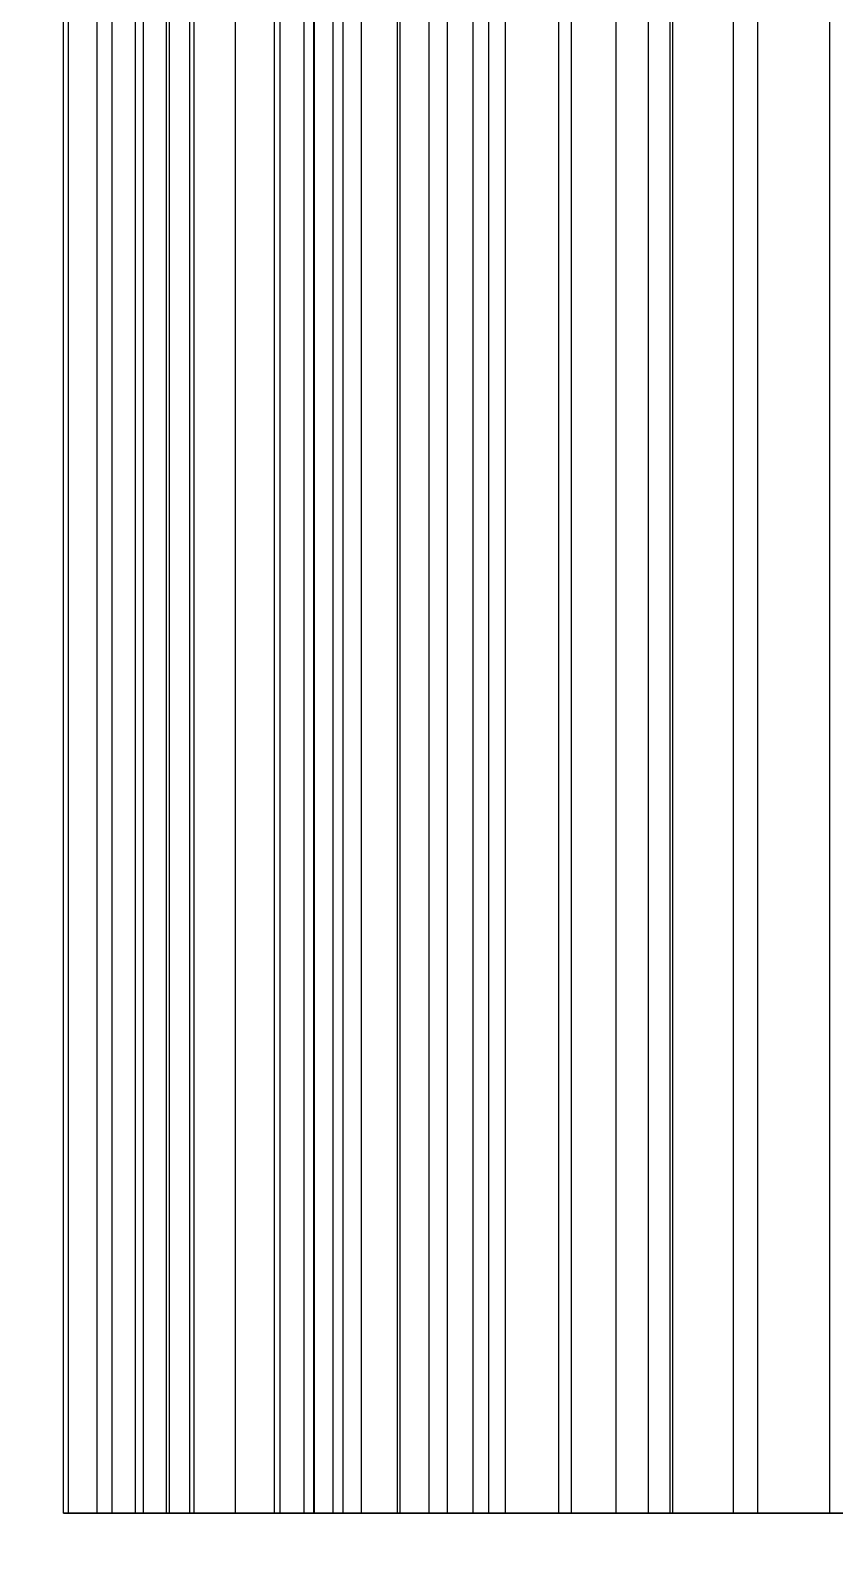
# Model space of a CAD drawing. Extents: x -60 to 60, y 140 to 264.
# Drawn here: x -57.097 to -55.649, y 194.422 to 197.172 of the extents above; entities that cross this region are included whole.
import ezdxf

# ---------------------------------------------------------------- set-up
doc = ezdxf.new("R2010")
doc.units = 0
doc.layers.add('Cut051011', color=7, linetype='CONTINUOUS')

msp = doc.modelspace()

# ---------------------------------------------------------------- linework, layer by layer
at = {"layer": 'Cut051011'}
for p, q in [((-57.037, 194.5, 599.259), (-57.037, 197.5, 599.259)), ((-57.037, 194.5, 599.259), (-57.037, 197.5, 599.259)), ((-57.037, 194.5, 600.741), (-57.037, 197.5, 600.741)), ((-57.037, 194.5, 600.741), (-57.037, 197.5, 600.741)), ((-57.0281, 194.5, 598.75), (-57.0281, 197.5, 598.75)), ((-57.0281, 194.5, 598.75), (-57.0281, 197.5, 598.75)), ((-57.0281, 194.5, 601.25), (-57.0281, 197.5, 601.25)), ((-57.0281, 194.5, 601.25), (-57.0281, 197.5, 601.25)), ((-56.9763, 194.5, 597.268), (-56.9763, 197.5, 597.268)), ((-56.9763, 194.5, 597.268), (-56.9763, 197.5, 597.268)), ((-56.9763, 194.5, 602.732), (-56.9763, 197.5, 602.732)), ((-56.9763, 194.5, 602.732), (-56.9763, 197.5, 602.732)), ((-56.9497, 194.5, 596.761), (-56.9497, 197.5, 596.761)), ((-56.9497, 194.5, 596.761), (-56.9497, 197.5, 596.761)), ((-56.9497, 194.5, 603.239), (-56.9497, 197.5, 603.239)), ((-56.9497, 194.5, 603.239), (-56.9497, 197.5, 603.239)), ((-56.9072, 194.5, 599.409), (-56.9072, 197.5, 599.409)), ((-56.9072, 194.5, 599.409), (-56.9072, 197.5, 599.409)), ((-56.9072, 194.5, 600.591), (-56.9072, 197.5, 600.591)), ((-56.9072, 194.5, 600.591), (-56.9072, 197.5, 600.591)), ((-56.8931, 194.5, 598.605), (-56.8931, 197.5, 598.605)), ((-56.8931, 194.5, 598.605), (-56.8931, 197.5, 598.605)), ((-56.8931, 194.5, 601.395), (-56.8931, 197.5, 601.395)), ((-56.8931, 194.5, 601.395), (-56.8931, 197.5, 601.395)), ((-56.8519, 194.5, 597.423), (-56.8519, 197.5, 597.423)), ((-56.8519, 194.5, 597.423), (-56.8519, 197.5, 597.423)), ((-56.8519, 194.5, 602.577), (-56.8519, 197.5, 602.577)), ((-56.8519, 194.5, 602.577), (-56.8519, 197.5, 602.577)), ((-56.8463, 194.5, 595.282), (-56.8463, 197.5, 595.282)), ((-56.8463, 194.5, 595.282), (-56.8463, 197.5, 595.282)), ((-56.8463, 194.5, 604.718), (-56.8463, 197.5, 604.718)), ((-56.8463, 194.5, 604.718), (-56.8463, 197.5, 604.718)), ((-56.8098, 194.5, 596.62), (-56.8098, 197.5, 596.62)), ((-56.8098, 194.5, 596.62), (-56.8098, 197.5, 596.62)), ((-56.8098, 194.5, 603.38), (-56.8098, 197.5, 603.38)), ((-56.8098, 194.5, 603.38), (-56.8098, 197.5, 603.38)), ((-56.802, 194.5, 594.775), (-56.802, 197.5, 594.775)), ((-56.802, 194.5, 594.775), (-56.802, 197.5, 594.775)), ((-56.802, 194.5, 605.225), (-56.802, 197.5, 605.225)), ((-56.802, 194.5, 605.225), (-56.802, 197.5, 605.225)), ((-56.7273, 194.5, 595.441), (-56.7273, 197.5, 595.441)), ((-56.7273, 194.5, 595.441), (-56.7273, 197.5, 595.441)), ((-56.7273, 194.5, 604.559), (-56.7273, 197.5, 604.559)), ((-56.7273, 194.5, 604.559), (-56.7273, 197.5, 604.559)), ((-56.6572, 194.5, 594.639), (-56.6572, 197.5, 594.639)), ((-56.6572, 194.5, 594.639), (-56.6572, 197.5, 594.639)), ((-56.6572, 194.5, 605.361), (-56.6572, 197.5, 605.361)), ((-56.6572, 194.5, 605.361), (-56.6572, 197.5, 605.361)), ((-56.647, 194.5, 593.301), (-56.647, 197.5, 593.301)), ((-56.647, 194.5, 593.301), (-56.647, 197.5, 593.301)), ((-56.647, 194.5, 606.699), (-56.647, 197.5, 606.699)), ((-56.647, 194.5, 606.699), (-56.647, 197.5, 606.699)), ((-56.6036, 194.5, 599.501), (-56.6036, 197.5, 599.501)), ((-56.6036, 194.5, 599.501), (-56.6036, 197.5, 599.501)), ((-56.6036, 194.5, 600.499), (-56.6036, 197.5, 600.499)), ((-56.6036, 194.5, 600.499), (-56.6036, 197.5, 600.499)), ((-56.5865, 194.5, 598.523), (-56.5865, 197.5, 598.523)), ((-56.5865, 194.5, 598.523), (-56.5865, 197.5, 598.523)), ((-56.5865, 194.5, 601.477), (-56.5865, 197.5, 601.477)), ((-56.5865, 194.5, 601.477), (-56.5865, 197.5, 601.477)), ((-56.5851, 194.5, 592.796), (-56.5851, 197.5, 592.796)), ((-56.5851, 194.5, 592.796), (-56.5851, 197.5, 592.796)), ((-56.5851, 194.5, 607.204), (-56.5851, 197.5, 607.204)), ((-56.5851, 194.5, 607.204), (-56.5851, 197.5, 607.204)), ((-56.5517, 194.5, 597.526), (-56.5517, 197.5, 597.526)), ((-56.5517, 194.5, 597.526), (-56.5517, 197.5, 597.526)), ((-56.5517, 194.5, 602.474), (-56.5517, 197.5, 602.474)), ((-56.5517, 194.5, 602.474), (-56.5517, 197.5, 602.474)), ((-56.5337, 194.5, 593.464), (-56.5337, 197.5, 593.464)), ((-56.5337, 194.5, 593.464), (-56.5337, 197.5, 593.464)), ((-56.5337, 194.5, 606.536), (-56.5337, 197.5, 606.536)), ((-56.5337, 194.5, 606.536), (-56.5337, 197.5, 606.536)), ((-56.5005, 194.5, 596.549), (-56.5005, 197.5, 596.549)), ((-56.5005, 194.5, 596.549), (-56.5005, 197.5, 596.549)), ((-56.5005, 194.5, 603.451), (-56.5005, 197.5, 603.451)), ((-56.5005, 194.5, 603.451), (-56.5005, 197.5, 603.451)), ((-56.4356, 194.5, 592.665), (-56.4356, 197.5, 592.665)), ((-56.4356, 194.5, 592.665), (-56.4356, 197.5, 592.665)), ((-56.4356, 194.5, 607.335), (-56.4356, 197.5, 607.335)), ((-56.4356, 194.5, 607.335), (-56.4356, 197.5, 607.335)), ((-56.4309, 194.5, 595.554), (-56.4309, 197.5, 595.554)), ((-56.4309, 194.5, 595.554), (-56.4309, 197.5, 595.554)), ((-56.4309, 194.5, 604.446), (-56.4309, 197.5, 604.446)), ((-56.4309, 194.5, 604.446), (-56.4309, 197.5, 604.446)), ((-56.3787, 194.5, 591.328), (-56.3787, 197.5, 591.328)), ((-56.3787, 194.5, 591.328), (-56.3787, 197.5, 591.328)), ((-56.3787, 194.5, 608.672), (-56.3787, 197.5, 608.672)), ((-56.3787, 194.5, 608.672), (-56.3787, 197.5, 608.672)), ((-56.3456, 194.5, 594.579), (-56.3456, 197.5, 594.579)), ((-56.3456, 194.5, 594.579), (-56.3456, 197.5, 594.579)), ((-56.3456, 194.5, 605.421), (-56.3456, 197.5, 605.421)), ((-56.3456, 194.5, 605.421), (-56.3456, 197.5, 605.421)), ((-56.2992, 194.5, 590.826), (-56.2992, 197.5, 590.826)), ((-56.2992, 194.5, 590.826), (-56.2992, 197.5, 590.826)), ((-56.2992, 194.5, 609.174), (-56.2992, 197.5, 609.174)), ((-56.2992, 194.5, 609.174), (-56.2992, 197.5, 609.174)), ((-56.2711, 194.5, 591.495), (-56.2711, 197.5, 591.495)), ((-56.2711, 194.5, 591.495), (-56.2711, 197.5, 591.495)), ((-56.2711, 194.5, 608.505), (-56.2711, 197.5, 608.505)), ((-56.2711, 194.5, 608.505), (-56.2711, 197.5, 608.505)), ((-56.2414, 194.5, 593.587), (-56.2414, 197.5, 593.587)), ((-56.2414, 194.5, 593.587), (-56.2414, 197.5, 593.587)), ((-56.2414, 194.5, 606.413), (-56.2414, 197.5, 606.413)), ((-56.2414, 194.5, 606.413), (-56.2414, 197.5, 606.413)), ((-56.1452, 194.5, 590.7), (-56.1452, 197.5, 590.7)), ((-56.1452, 194.5, 590.7), (-56.1452, 197.5, 590.7)), ((-56.1452, 194.5, 609.3), (-56.1452, 197.5, 609.3)), ((-56.1452, 194.5, 609.3), (-56.1452, 197.5, 609.3)), ((-56.1221, 194.5, 592.616), (-56.1221, 197.5, 592.616)), ((-56.1221, 194.5, 592.616), (-56.1221, 197.5, 592.616)), ((-56.1221, 194.5, 607.384), (-56.1221, 197.5, 607.384)), ((-56.1221, 194.5, 607.384), (-56.1221, 197.5, 607.384)), ((-56.0417, 194.5, 589.365), (-56.0417, 197.5, 589.365)), ((-56.0417, 194.5, 589.365), (-56.0417, 197.5, 589.365)), ((-56.0417, 194.5, 610.635), (-56.0417, 197.5, 610.635)), ((-56.0417, 194.5, 610.635), (-56.0417, 197.5, 610.635)), ((-55.9833, 194.5, 591.628), (-55.9833, 197.5, 591.628)), ((-55.9833, 194.5, 591.628), (-55.9833, 197.5, 591.628)), ((-55.9833, 194.5, 608.372), (-55.9833, 197.5, 608.372)), ((-55.9833, 194.5, 608.372), (-55.9833, 197.5, 608.372)), ((-55.9447, 194.5, 588.867), (-55.9447, 197.5, 588.867)), ((-55.9447, 194.5, 588.867), (-55.9447, 197.5, 588.867)), ((-55.9447, 194.5, 611.133), (-55.9447, 197.5, 611.133)), ((-55.9447, 194.5, 611.133), (-55.9447, 197.5, 611.133)), ((-55.94, 194.5, 589.536), (-55.94, 197.5, 589.536)), ((-55.94, 194.5, 589.536), (-55.94, 197.5, 589.536)), ((-55.94, 194.5, 610.464), (-55.94, 197.5, 610.464)), ((-55.94, 194.5, 610.464), (-55.94, 197.5, 610.464)), ((-55.8303, 194.5, 590.662), (-55.8303, 197.5, 590.662)), ((-55.8303, 194.5, 590.662), (-55.8303, 197.5, 590.662)), ((-55.8303, 194.5, 609.338), (-55.8303, 197.5, 609.338)), ((-55.8303, 194.5, 609.338), (-55.8303, 197.5, 609.338)), ((-55.7865, 194.5, 588.746), (-55.7865, 197.5, 588.746)), ((-55.7865, 194.5, 588.746), (-55.7865, 197.5, 588.746)), ((-55.7865, 194.5, 611.254), (-55.7865, 197.5, 611.254)), ((-55.7865, 194.5, 611.254), (-55.7865, 197.5, 611.254)), ((-55.657, 194.5, 589.68), (-55.657, 197.5, 589.68)), ((-55.657, 194.5, 589.68), (-55.657, 197.5, 589.68)), ((-55.657, 194.5, 610.32), (-55.657, 197.5, 610.32)), ((-55.657, 194.5, 610.32), (-55.657, 197.5, 610.32))]:
    msp.add_line(p, q, dxfattribs=at)
for centre in [(0, 203.5), (0, 203.5), (0, 200.5), (0, 200.5)]:
    msp.add_circle(centre, 60, dxfattribs=at)
for points, degree, knots in [([(-57.037, 194.5, 599.259), (-57.0382, 194.5, 599.312), (-57.0006, 194.5, 599.358), (-56.9599, 194.5, 599.402), (-56.9072, 194.5, 599.409)], 2, [0, 0, 0, 0.724386, 0.724386, 1.44877, 1.44877, 1.44877]), ([(-56.9072, 194.5, 600.591), (-56.9599, 194.5, 600.598), (-57.0006, 194.5, 600.642), (-57.0382, 194.5, 600.688), (-57.037, 194.5, 600.741)], 2, [0, 0, 0, 0.724386, 0.724386, 1.44877, 1.44877, 1.44877]), ([(-57.037, 194.5, 599.259), (-57.0382, 194.5, 599.312), (-57.0006, 194.5, 599.358), (-56.9599, 194.5, 599.402), (-56.9072, 194.5, 599.409)], 2, [0, 0, 0, 0.724386, 0.724386, 1.44877, 1.44877, 1.44877]), ([(-56.9072, 194.5, 600.591), (-56.9599, 194.5, 600.598), (-57.0006, 194.5, 600.642), (-57.0382, 194.5, 600.688), (-57.037, 194.5, 600.741)], 2, [0, 0, 0, 0.724386, 0.724386, 1.44877, 1.44877, 1.44877]), ([(-56.8931, 194.5, 598.605), (-56.9461, 194.5, 598.609), (-56.9883, 194.5, 598.652), (-57.0275, 194.5, 598.697), (-57.0281, 194.5, 598.75)], 2, [0, 0, 0, 0.724386, 0.724386, 1.44877, 1.44877, 1.44877]), ([(-57.0281, 194.5, 601.25), (-57.0275, 194.5, 601.303), (-56.9883, 194.5, 601.348), (-56.9461, 194.5, 601.391), (-56.8931, 194.5, 601.395)], 2, [0, 0, 0, 0.724386, 0.724386, 1.44877, 1.44877, 1.44877]), ([(-56.8931, 194.5, 598.605), (-56.9461, 194.5, 598.609), (-56.9883, 194.5, 598.652), (-57.0275, 194.5, 598.697), (-57.0281, 194.5, 598.75)], 2, [0, 0, 0, 0.724386, 0.724386, 1.44877, 1.44877, 1.44877]), ([(-57.0281, 194.5, 601.25), (-57.0275, 194.5, 601.303), (-56.9883, 194.5, 601.348), (-56.9461, 194.5, 601.391), (-56.8931, 194.5, 601.395)], 2, [0, 0, 0, 0.724386, 0.724386, 1.44877, 1.44877, 1.44877]), ([(-56.9763, 194.5, 597.268), (-56.9794, 194.5, 597.321), (-56.9435, 194.5, 597.369), (-56.9044, 194.5, 597.415), (-56.8519, 194.5, 597.423)], 2, [0, 0, 0, 0.724386, 0.724386, 1.44877, 1.44877, 1.44877]), ([(-56.8519, 194.5, 602.577), (-56.9044, 194.5, 602.585), (-56.9435, 194.5, 602.631), (-56.9794, 194.5, 602.679), (-56.9763, 194.5, 602.732)], 2, [0, 0, 0, 0.724386, 0.724386, 1.44877, 1.44877, 1.44877]), ([(-56.9763, 194.5, 597.268), (-56.9794, 194.5, 597.321), (-56.9435, 194.5, 597.369), (-56.9044, 194.5, 597.415), (-56.8519, 194.5, 597.423)], 2, [0, 0, 0, 0.724386, 0.724386, 1.44877, 1.44877, 1.44877]), ([(-56.8519, 194.5, 602.577), (-56.9044, 194.5, 602.585), (-56.9435, 194.5, 602.631), (-56.9794, 194.5, 602.679), (-56.9763, 194.5, 602.732)], 2, [0, 0, 0, 0.724386, 0.724386, 1.44877, 1.44877, 1.44877]), ([(-56.8098, 194.5, 596.62), (-56.8628, 194.5, 596.623), (-56.9065, 194.5, 596.664), (-56.9473, 194.5, 596.708), (-56.9497, 194.5, 596.761)], 2, [0, 0, 0, 0.724386, 0.724386, 1.44877, 1.44877, 1.44877]), ([(-56.9497, 194.5, 603.239), (-56.9473, 194.5, 603.292), (-56.9065, 194.5, 603.336), (-56.8628, 194.5, 603.377), (-56.8098, 194.5, 603.38)], 2, [0, 0, 0, 0.724386, 0.724386, 1.44877, 1.44877, 1.44877]), ([(-56.8098, 194.5, 596.62), (-56.8628, 194.5, 596.623), (-56.9065, 194.5, 596.664), (-56.9473, 194.5, 596.708), (-56.9497, 194.5, 596.761)], 2, [0, 0, 0, 0.724386, 0.724386, 1.44877, 1.44877, 1.44877]), ([(-56.9497, 194.5, 603.239), (-56.9473, 194.5, 603.292), (-56.9065, 194.5, 603.336), (-56.8628, 194.5, 603.377), (-56.8098, 194.5, 603.38)], 2, [0, 0, 0, 0.724386, 0.724386, 1.44877, 1.44877, 1.44877]), ([(-56.8463, 194.5, 595.282), (-56.8513, 194.5, 595.335), (-56.817, 194.5, 595.384), (-56.7795, 194.5, 595.431), (-56.7273, 194.5, 595.441)], 2, [0, 0, 0, 0.724386, 0.724386, 1.44877, 1.44877, 1.44877]), ([(-56.7273, 194.5, 604.559), (-56.7795, 194.5, 604.569), (-56.817, 194.5, 604.616), (-56.8513, 194.5, 604.665), (-56.8463, 194.5, 604.718)], 2, [0, 0, 0, 0.724386, 0.724386, 1.44877, 1.44877, 1.44877]), ([(-56.8463, 194.5, 595.282), (-56.8513, 194.5, 595.335), (-56.817, 194.5, 595.384), (-56.7795, 194.5, 595.431), (-56.7273, 194.5, 595.441)], 2, [0, 0, 0, 0.724386, 0.724386, 1.44877, 1.44877, 1.44877]), ([(-56.7273, 194.5, 604.559), (-56.7795, 194.5, 604.569), (-56.817, 194.5, 604.616), (-56.8513, 194.5, 604.665), (-56.8463, 194.5, 604.718)], 2, [0, 0, 0, 0.724386, 0.724386, 1.44877, 1.44877, 1.44877]), ([(-56.6572, 194.5, 594.639), (-56.7103, 194.5, 594.64), (-56.7554, 194.5, 594.68), (-56.7977, 194.5, 594.722), (-56.802, 194.5, 594.775)], 2, [0, 0, 0, 0.724386, 0.724386, 1.44877, 1.44877, 1.44877]), ([(-56.802, 194.5, 605.225), (-56.7977, 194.5, 605.278), (-56.7554, 194.5, 605.32), (-56.7103, 194.5, 605.36), (-56.6572, 194.5, 605.361)], 2, [0, 0, 0, 0.724386, 0.724386, 1.44877, 1.44877, 1.44877]), ([(-56.6572, 194.5, 594.639), (-56.7103, 194.5, 594.64), (-56.7554, 194.5, 594.68), (-56.7977, 194.5, 594.722), (-56.802, 194.5, 594.775)], 2, [0, 0, 0, 0.724386, 0.724386, 1.44877, 1.44877, 1.44877]), ([(-56.802, 194.5, 605.225), (-56.7977, 194.5, 605.278), (-56.7554, 194.5, 605.32), (-56.7103, 194.5, 605.36), (-56.6572, 194.5, 605.361)], 2, [0, 0, 0, 0.724386, 0.724386, 1.44877, 1.44877, 1.44877]), ([(-56.647, 194.5, 593.301), (-56.6538, 194.5, 593.353), (-56.6213, 194.5, 593.404), (-56.5854, 194.5, 593.452), (-56.5337, 194.5, 593.464)], 2, [0, 0, 0, 0.724386, 0.724386, 1.44877, 1.44877, 1.44877]), ([(-56.5337, 194.5, 606.536), (-56.5854, 194.5, 606.548), (-56.6213, 194.5, 606.596), (-56.6538, 194.5, 606.647), (-56.647, 194.5, 606.699)], 2, [0, 0, 0, 0.724386, 0.724386, 1.44877, 1.44877, 1.44877]), ([(-56.647, 194.5, 593.301), (-56.6538, 194.5, 593.353), (-56.6213, 194.5, 593.404), (-56.5854, 194.5, 593.452), (-56.5337, 194.5, 593.464)], 2, [0, 0, 0, 0.724386, 0.724386, 1.44877, 1.44877, 1.44877]), ([(-56.5337, 194.5, 606.536), (-56.5854, 194.5, 606.548), (-56.6213, 194.5, 606.596), (-56.6538, 194.5, 606.647), (-56.647, 194.5, 606.699)], 2, [0, 0, 0, 0.724386, 0.724386, 1.44877, 1.44877, 1.44877]), ([(-56.6036, 194.5, 599.501), (-56.5291, 194.5, 599.537), (-56.4507, 194.5, 599.597), (-56.3905, 194.5, 599.684), (-56.3301, 194.5, 599.77), (-56.2912, 194.5, 599.884), (-56.2918, 194.5, 600), (-56.2912, 194.5, 600.116), (-56.3301, 194.5, 600.23), (-56.3905, 194.5, 600.316), (-56.4507, 194.5, 600.403), (-56.5291, 194.5, 600.463), (-56.6036, 194.5, 600.499)], 3, [0, 0, 0, 0, 0.558599, 0.558599, 0.558599, 1.1172, 1.1172, 1.1172, 1.6758, 1.6758, 1.6758, 2.2344, 2.2344, 2.2344, 2.2344]), ([(-56.6036, 194.5, 599.501), (-56.5291, 194.5, 599.537), (-56.4507, 194.5, 599.597), (-56.3905, 194.5, 599.684), (-56.3301, 194.5, 599.77), (-56.2912, 194.5, 599.884), (-56.2918, 194.5, 600), (-56.2912, 194.5, 600.116), (-56.3301, 194.5, 600.23), (-56.3905, 194.5, 600.316), (-56.4507, 194.5, 600.403), (-56.5291, 194.5, 600.463), (-56.6036, 194.5, 600.499)], 3, [0, 0, 0, 0, 0.558599, 0.558599, 0.558599, 1.1172, 1.1172, 1.1172, 1.6758, 1.6758, 1.6758, 2.2344, 2.2344, 2.2344, 2.2344]), ([(-56.5517, 194.5, 597.526), (-56.4785, 194.5, 597.565), (-56.4023, 194.5, 597.627), (-56.3452, 194.5, 597.716), (-56.2878, 194.5, 597.804), (-56.2529, 194.5, 597.919), (-56.2575, 194.5, 598.035), (-56.261, 194.5, 598.151), (-56.3038, 194.5, 598.264), (-56.3672, 194.5, 598.348), (-56.4304, 194.5, 598.433), (-56.5108, 194.5, 598.49), (-56.5865, 194.5, 598.523)], 3, [0, 0, 0, 0, 0.558599, 0.558599, 0.558599, 1.1172, 1.1172, 1.1172, 1.6758, 1.6758, 1.6758, 2.2344, 2.2344, 2.2344, 2.2344]), ([(-56.5865, 194.5, 601.477), (-56.5108, 194.5, 601.51), (-56.4304, 194.5, 601.567), (-56.3672, 194.5, 601.652), (-56.3038, 194.5, 601.736), (-56.261, 194.5, 601.849), (-56.2575, 194.5, 601.965), (-56.2529, 194.5, 602.081), (-56.2878, 194.5, 602.196), (-56.3452, 194.5, 602.284), (-56.4023, 194.5, 602.373), (-56.4785, 194.5, 602.435), (-56.5517, 194.5, 602.474)], 3, [0, 0, 0, 0, 0.558599, 0.558599, 0.558599, 1.1172, 1.1172, 1.1172, 1.6758, 1.6758, 1.6758, 2.2344, 2.2344, 2.2344, 2.2344]), ([(-56.5517, 194.5, 597.526), (-56.4785, 194.5, 597.565), (-56.4023, 194.5, 597.627), (-56.3452, 194.5, 597.716), (-56.2878, 194.5, 597.804), (-56.2529, 194.5, 597.919), (-56.2575, 194.5, 598.035), (-56.261, 194.5, 598.151), (-56.3038, 194.5, 598.264), (-56.3672, 194.5, 598.348), (-56.4304, 194.5, 598.433), (-56.5108, 194.5, 598.49), (-56.5865, 194.5, 598.523)], 3, [0, 0, 0, 0, 0.558599, 0.558599, 0.558599, 1.1172, 1.1172, 1.1172, 1.6758, 1.6758, 1.6758, 2.2344, 2.2344, 2.2344, 2.2344]), ([(-56.5865, 194.5, 601.477), (-56.5108, 194.5, 601.51), (-56.4304, 194.5, 601.567), (-56.3672, 194.5, 601.652), (-56.3038, 194.5, 601.736), (-56.261, 194.5, 601.849), (-56.2575, 194.5, 601.965), (-56.2529, 194.5, 602.081), (-56.2878, 194.5, 602.196), (-56.3452, 194.5, 602.284), (-56.4023, 194.5, 602.373), (-56.4785, 194.5, 602.435), (-56.5517, 194.5, 602.474)], 3, [0, 0, 0, 0, 0.558599, 0.558599, 0.558599, 1.1172, 1.1172, 1.1172, 1.6758, 1.6758, 1.6758, 2.2344, 2.2344, 2.2344, 2.2344]), ([(-56.4356, 194.5, 592.665), (-56.4887, 194.5, 592.664), (-56.5352, 194.5, 592.702), (-56.5789, 194.5, 592.743), (-56.5851, 194.5, 592.796)], 2, [0, 0, 0, 0.724386, 0.724386, 1.44877, 1.44877, 1.44877]), ([(-56.5851, 194.5, 607.204), (-56.5789, 194.5, 607.257), (-56.5352, 194.5, 607.298), (-56.4887, 194.5, 607.336), (-56.4356, 194.5, 607.335)], 2, [0, 0, 0, 0.724386, 0.724386, 1.44877, 1.44877, 1.44877]), ([(-56.4356, 194.5, 592.665), (-56.4887, 194.5, 592.664), (-56.5352, 194.5, 592.702), (-56.5789, 194.5, 592.743), (-56.5851, 194.5, 592.796)], 2, [0, 0, 0, 0.724386, 0.724386, 1.44877, 1.44877, 1.44877]), ([(-56.5851, 194.5, 607.204), (-56.5789, 194.5, 607.257), (-56.5352, 194.5, 607.298), (-56.4887, 194.5, 607.336), (-56.4356, 194.5, 607.335)], 2, [0, 0, 0, 0.724386, 0.724386, 1.44877, 1.44877, 1.44877]), ([(-56.4309, 194.5, 595.554), (-56.3591, 194.5, 595.595), (-56.2851, 194.5, 595.66), (-56.2311, 194.5, 595.751), (-56.1769, 194.5, 595.841), (-56.146, 194.5, 595.958), (-56.1547, 194.5, 596.073), (-56.1622, 194.5, 596.189), (-56.2089, 194.5, 596.3), (-56.2752, 194.5, 596.382), (-56.3413, 194.5, 596.464), (-56.4237, 194.5, 596.518), (-56.5005, 194.5, 596.549)], 3, [0, 0, 0, 0, 0.558599, 0.558599, 0.558599, 1.1172, 1.1172, 1.1172, 1.6758, 1.6758, 1.6758, 2.2344, 2.2344, 2.2344, 2.2344]), ([(-56.5005, 194.5, 603.451), (-56.4237, 194.5, 603.482), (-56.3413, 194.5, 603.536), (-56.2752, 194.5, 603.618), (-56.2089, 194.5, 603.7), (-56.1622, 194.5, 603.811), (-56.1547, 194.5, 603.927), (-56.146, 194.5, 604.042), (-56.1769, 194.5, 604.159), (-56.2311, 194.5, 604.249), (-56.2851, 194.5, 604.34), (-56.3591, 194.5, 604.405), (-56.4309, 194.5, 604.446)], 3, [0, 0, 0, 0, 0.558599, 0.558599, 0.558599, 1.1172, 1.1172, 1.1172, 1.6758, 1.6758, 1.6758, 2.2344, 2.2344, 2.2344, 2.2344]), ([(-56.4309, 194.5, 595.554), (-56.3591, 194.5, 595.595), (-56.2851, 194.5, 595.66), (-56.2311, 194.5, 595.751), (-56.1769, 194.5, 595.841), (-56.146, 194.5, 595.958), (-56.1547, 194.5, 596.073), (-56.1622, 194.5, 596.189), (-56.2089, 194.5, 596.3), (-56.2752, 194.5, 596.382), (-56.3413, 194.5, 596.464), (-56.4237, 194.5, 596.518), (-56.5005, 194.5, 596.549)], 3, [0, 0, 0, 0, 0.558599, 0.558599, 0.558599, 1.1172, 1.1172, 1.1172, 1.6758, 1.6758, 1.6758, 2.2344, 2.2344, 2.2344, 2.2344]), ([(-56.5005, 194.5, 603.451), (-56.4237, 194.5, 603.482), (-56.3413, 194.5, 603.536), (-56.2752, 194.5, 603.618), (-56.2089, 194.5, 603.7), (-56.1622, 194.5, 603.811), (-56.1547, 194.5, 603.927), (-56.146, 194.5, 604.042), (-56.1769, 194.5, 604.159), (-56.2311, 194.5, 604.249), (-56.2851, 194.5, 604.34), (-56.3591, 194.5, 604.405), (-56.4309, 194.5, 604.446)], 3, [0, 0, 0, 0, 0.558599, 0.558599, 0.558599, 1.1172, 1.1172, 1.1172, 1.6758, 1.6758, 1.6758, 2.2344, 2.2344, 2.2344, 2.2344]), ([(-56.3787, 194.5, 591.328), (-56.3873, 194.5, 591.38), (-56.3566, 194.5, 591.432), (-56.3224, 194.5, 591.481), (-56.2711, 194.5, 591.495)], 2, [0, 0, 0, 0.724386, 0.724386, 1.44877, 1.44877, 1.44877]), ([(-56.2711, 194.5, 608.505), (-56.3224, 194.5, 608.519), (-56.3566, 194.5, 608.568), (-56.3873, 194.5, 608.62), (-56.3787, 194.5, 608.672)], 2, [0, 0, 0, 0.724386, 0.724386, 1.44877, 1.44877, 1.44877]), ([(-56.3787, 194.5, 591.328), (-56.3873, 194.5, 591.38), (-56.3566, 194.5, 591.432), (-56.3224, 194.5, 591.481), (-56.2711, 194.5, 591.495)], 2, [0, 0, 0, 0.724386, 0.724386, 1.44877, 1.44877, 1.44877]), ([(-56.2711, 194.5, 608.505), (-56.3224, 194.5, 608.519), (-56.3566, 194.5, 608.568), (-56.3873, 194.5, 608.62), (-56.3787, 194.5, 608.672)], 2, [0, 0, 0, 0.724386, 0.724386, 1.44877, 1.44877, 1.44877]), ([(-56.2414, 194.5, 593.587), (-56.1711, 194.5, 593.631), (-56.0994, 194.5, 593.698), (-56.0486, 194.5, 593.791), (-55.9975, 194.5, 593.883), (-55.9707, 194.5, 594.001), (-55.9834, 194.5, 594.116), (-55.995, 194.5, 594.231), (-56.0456, 194.5, 594.341), (-56.1147, 194.5, 594.42), (-56.1836, 194.5, 594.5), (-56.2678, 194.5, 594.551), (-56.3456, 194.5, 594.579)], 3, [0, 0, 0, 0, 0.558599, 0.558599, 0.558599, 1.1172, 1.1172, 1.1172, 1.6758, 1.6758, 1.6758, 2.2344, 2.2344, 2.2344, 2.2344]), ([(-56.3456, 194.5, 605.421), (-56.2678, 194.5, 605.449), (-56.1836, 194.5, 605.5), (-56.1147, 194.5, 605.58), (-56.0456, 194.5, 605.659), (-55.995, 194.5, 605.769), (-55.9834, 194.5, 605.884), (-55.9707, 194.5, 605.999), (-55.9975, 194.5, 606.117), (-56.0486, 194.5, 606.209), (-56.0994, 194.5, 606.302), (-56.1711, 194.5, 606.369), (-56.2414, 194.5, 606.413)], 3, [0, 0, 0, 0, 0.558599, 0.558599, 0.558599, 1.1172, 1.1172, 1.1172, 1.6758, 1.6758, 1.6758, 2.2344, 2.2344, 2.2344, 2.2344]), ([(-56.2414, 194.5, 593.587), (-56.1711, 194.5, 593.631), (-56.0994, 194.5, 593.698), (-56.0486, 194.5, 593.791), (-55.9975, 194.5, 593.883), (-55.9707, 194.5, 594.001), (-55.9834, 194.5, 594.116), (-55.995, 194.5, 594.231), (-56.0456, 194.5, 594.341), (-56.1147, 194.5, 594.42), (-56.1836, 194.5, 594.5), (-56.2678, 194.5, 594.551), (-56.3456, 194.5, 594.579)], 3, [0, 0, 0, 0, 0.558599, 0.558599, 0.558599, 1.1172, 1.1172, 1.1172, 1.6758, 1.6758, 1.6758, 2.2344, 2.2344, 2.2344, 2.2344]), ([(-56.3456, 194.5, 605.421), (-56.2678, 194.5, 605.449), (-56.1836, 194.5, 605.5), (-56.1147, 194.5, 605.58), (-56.0456, 194.5, 605.659), (-55.995, 194.5, 605.769), (-55.9834, 194.5, 605.884), (-55.9707, 194.5, 605.999), (-55.9975, 194.5, 606.117), (-56.0486, 194.5, 606.209), (-56.0994, 194.5, 606.302), (-56.1711, 194.5, 606.369), (-56.2414, 194.5, 606.413)], 3, [0, 0, 0, 0, 0.558599, 0.558599, 0.558599, 1.1172, 1.1172, 1.1172, 1.6758, 1.6758, 1.6758, 2.2344, 2.2344, 2.2344, 2.2344]), ([(-56.1452, 194.5, 590.7), (-56.1983, 194.5, 590.697), (-56.246, 194.5, 590.734), (-56.2912, 194.5, 590.773), (-56.2992, 194.5, 590.826)], 2, [0, 0, 0, 0.724386, 0.724386, 1.44877, 1.44877, 1.44877]), ([(-56.2992, 194.5, 609.174), (-56.2912, 194.5, 609.227), (-56.246, 194.5, 609.266), (-56.1983, 194.5, 609.303), (-56.1452, 194.5, 609.3)], 2, [0, 0, 0, 0.724386, 0.724386, 1.44877, 1.44877, 1.44877]), ([(-56.1452, 194.5, 590.7), (-56.1983, 194.5, 590.697), (-56.246, 194.5, 590.734), (-56.2912, 194.5, 590.773), (-56.2992, 194.5, 590.826)], 2, [0, 0, 0, 0.724386, 0.724386, 1.44877, 1.44877, 1.44877]), ([(-56.2992, 194.5, 609.174), (-56.2912, 194.5, 609.227), (-56.246, 194.5, 609.266), (-56.1983, 194.5, 609.303), (-56.1452, 194.5, 609.3)], 2, [0, 0, 0, 0.724386, 0.724386, 1.44877, 1.44877, 1.44877]), ([(-55.9833, 194.5, 591.628), (-55.9146, 194.5, 591.674), (-55.8453, 194.5, 591.744), (-55.7978, 194.5, 591.839), (-55.7499, 194.5, 591.933), (-55.7273, 194.5, 592.051), (-55.744, 194.5, 592.166), (-55.7596, 194.5, 592.281), (-55.8139, 194.5, 592.388), (-55.8857, 194.5, 592.465), (-55.9575, 194.5, 592.543), (-56.0434, 194.5, 592.591), (-56.1221, 194.5, 592.616)], 3, [0, 0, 0, 0, 0.558599, 0.558599, 0.558599, 1.1172, 1.1172, 1.1172, 1.6758, 1.6758, 1.6758, 2.2344, 2.2344, 2.2344, 2.2344]), ([(-56.1221, 194.5, 607.384), (-56.0434, 194.5, 607.409), (-55.9575, 194.5, 607.457), (-55.8857, 194.5, 607.535), (-55.8139, 194.5, 607.612), (-55.7596, 194.5, 607.719), (-55.744, 194.5, 607.834), (-55.7273, 194.5, 607.949), (-55.7499, 194.5, 608.067), (-55.7978, 194.5, 608.161), (-55.8453, 194.5, 608.256), (-55.9146, 194.5, 608.326), (-55.9833, 194.5, 608.372)], 3, [0, 0, 0, 0, 0.558599, 0.558599, 0.558599, 1.1172, 1.1172, 1.1172, 1.6758, 1.6758, 1.6758, 2.2344, 2.2344, 2.2344, 2.2344]), ([(-55.9833, 194.5, 591.628), (-55.9146, 194.5, 591.674), (-55.8453, 194.5, 591.744), (-55.7978, 194.5, 591.839), (-55.7499, 194.5, 591.933), (-55.7273, 194.5, 592.051), (-55.744, 194.5, 592.166), (-55.7596, 194.5, 592.281), (-55.8139, 194.5, 592.388), (-55.8857, 194.5, 592.465), (-55.9575, 194.5, 592.543), (-56.0434, 194.5, 592.591), (-56.1221, 194.5, 592.616)], 3, [0, 0, 0, 0, 0.558599, 0.558599, 0.558599, 1.1172, 1.1172, 1.1172, 1.6758, 1.6758, 1.6758, 2.2344, 2.2344, 2.2344, 2.2344]), ([(-56.1221, 194.5, 607.384), (-56.0434, 194.5, 607.409), (-55.9575, 194.5, 607.457), (-55.8857, 194.5, 607.535), (-55.8139, 194.5, 607.612), (-55.7596, 194.5, 607.719), (-55.744, 194.5, 607.834), (-55.7273, 194.5, 607.949), (-55.7499, 194.5, 608.067), (-55.7978, 194.5, 608.161), (-55.8453, 194.5, 608.256), (-55.9146, 194.5, 608.326), (-55.9833, 194.5, 608.372)], 3, [0, 0, 0, 0, 0.558599, 0.558599, 0.558599, 1.1172, 1.1172, 1.1172, 1.6758, 1.6758, 1.6758, 2.2344, 2.2344, 2.2344, 2.2344]), ([(-56.0417, 194.5, 589.365), (-56.0521, 194.5, 589.418), (-56.0232, 194.5, 589.47), (-55.9908, 194.5, 589.521), (-55.94, 194.5, 589.536)], 2, [0, 0, 0, 0.724386, 0.724386, 1.44877, 1.44877, 1.44877]), ([(-55.94, 194.5, 610.464), (-55.9908, 194.5, 610.479), (-56.0232, 194.5, 610.53), (-56.0521, 194.5, 610.582), (-56.0417, 194.5, 610.635)], 2, [0, 0, 0, 0.724386, 0.724386, 1.44877, 1.44877, 1.44877]), ([(-56.0417, 194.5, 589.365), (-56.0521, 194.5, 589.418), (-56.0232, 194.5, 589.47), (-55.9908, 194.5, 589.521), (-55.94, 194.5, 589.536)], 2, [0, 0, 0, 0.724386, 0.724386, 1.44877, 1.44877, 1.44877]), ([(-55.94, 194.5, 610.464), (-55.9908, 194.5, 610.479), (-56.0232, 194.5, 610.53), (-56.0521, 194.5, 610.582), (-56.0417, 194.5, 610.635)], 2, [0, 0, 0, 0.724386, 0.724386, 1.44877, 1.44877, 1.44877]), ([(-55.7865, 194.5, 588.746), (-55.8394, 194.5, 588.742), (-55.8884, 194.5, 588.776), (-55.9349, 194.5, 588.814), (-55.9447, 194.5, 588.867)], 2, [0, 0, 0, 0.724386, 0.724386, 1.44877, 1.44877, 1.44877]), ([(-55.9447, 194.5, 611.133), (-55.9349, 194.5, 611.186), (-55.8884, 194.5, 611.224), (-55.8394, 194.5, 611.258), (-55.7865, 194.5, 611.254)], 2, [0, 0, 0, 0.724386, 0.724386, 1.44877, 1.44877, 1.44877]), ([(-55.7865, 194.5, 588.746), (-55.8394, 194.5, 588.742), (-55.8884, 194.5, 588.776), (-55.9349, 194.5, 588.814), (-55.9447, 194.5, 588.867)], 2, [0, 0, 0, 0.724386, 0.724386, 1.44877, 1.44877, 1.44877]), ([(-55.9447, 194.5, 611.133), (-55.9349, 194.5, 611.186), (-55.8884, 194.5, 611.224), (-55.8394, 194.5, 611.258), (-55.7865, 194.5, 611.254)], 2, [0, 0, 0, 0.724386, 0.724386, 1.44877, 1.44877, 1.44877]), ([(-55.657, 194.5, 589.68), (-55.5899, 194.5, 589.728), (-55.5231, 194.5, 589.801), (-55.479, 194.5, 589.897), (-55.4344, 194.5, 589.992), (-55.4159, 194.5, 590.111), (-55.4366, 194.5, 590.225), (-55.4562, 194.5, 590.339), (-55.5143, 194.5, 590.445), (-55.5887, 194.5, 590.519), (-55.6631, 194.5, 590.594), (-55.7507, 194.5, 590.64), (-55.8303, 194.5, 590.662)], 3, [0, 0, 0, 0, 0.558599, 0.558599, 0.558599, 1.1172, 1.1172, 1.1172, 1.6758, 1.6758, 1.6758, 2.2344, 2.2344, 2.2344, 2.2344]), ([(-55.8303, 194.5, 609.338), (-55.7507, 194.5, 609.36), (-55.6631, 194.5, 609.406), (-55.5887, 194.5, 609.481), (-55.5143, 194.5, 609.555), (-55.4562, 194.5, 609.661), (-55.4366, 194.5, 609.775), (-55.4159, 194.5, 609.889), (-55.4344, 194.5, 610.008), (-55.479, 194.5, 610.103), (-55.5231, 194.5, 610.199), (-55.5899, 194.5, 610.272), (-55.657, 194.5, 610.32)], 3, [0, 0, 0, 0, 0.558599, 0.558599, 0.558599, 1.1172, 1.1172, 1.1172, 1.6758, 1.6758, 1.6758, 2.2344, 2.2344, 2.2344, 2.2344]), ([(-55.657, 194.5, 589.68), (-55.5899, 194.5, 589.728), (-55.5231, 194.5, 589.801), (-55.479, 194.5, 589.897), (-55.4344, 194.5, 589.992), (-55.4159, 194.5, 590.111), (-55.4366, 194.5, 590.225), (-55.4562, 194.5, 590.339), (-55.5143, 194.5, 590.445), (-55.5887, 194.5, 590.519), (-55.6631, 194.5, 590.594), (-55.7507, 194.5, 590.64), (-55.8303, 194.5, 590.662)], 3, [0, 0, 0, 0, 0.558599, 0.558599, 0.558599, 1.1172, 1.1172, 1.1172, 1.6758, 1.6758, 1.6758, 2.2344, 2.2344, 2.2344, 2.2344]), ([(-55.8303, 194.5, 609.338), (-55.7507, 194.5, 609.36), (-55.6631, 194.5, 609.406), (-55.5887, 194.5, 609.481), (-55.5143, 194.5, 609.555), (-55.4562, 194.5, 609.661), (-55.4366, 194.5, 609.775), (-55.4159, 194.5, 609.889), (-55.4344, 194.5, 610.008), (-55.479, 194.5, 610.103), (-55.5231, 194.5, 610.199), (-55.5899, 194.5, 610.272), (-55.657, 194.5, 610.32)], 3, [0, 0, 0, 0, 0.558599, 0.558599, 0.558599, 1.1172, 1.1172, 1.1172, 1.6758, 1.6758, 1.6758, 2.2344, 2.2344, 2.2344, 2.2344])]:
    msp.add_open_spline(points, degree=degree, knots=knots, dxfattribs=at)
for points, degree in [([(-57.0281, 194.5, 598.75), (-57.037, 194.5, 599.259)], 1), ([(-57.037, 194.5, 600.741), (-57.0281, 194.5, 601.25)], 1), ([(-57.0281, 194.5, 598.75), (-57.037, 194.5, 599.259)], 1), ([(-57.037, 194.5, 600.741), (-57.0281, 194.5, 601.25)], 1), ([(-56.9497, 194.5, 596.761), (-56.9763, 194.5, 597.268)], 1), ([(-56.9763, 194.5, 602.732), (-56.9497, 194.5, 603.239)], 1), ([(-56.9497, 194.5, 596.761), (-56.9763, 194.5, 597.268)], 1), ([(-56.9763, 194.5, 602.732), (-56.9497, 194.5, 603.239)], 1), ([(-56.9072, 194.5, 599.409), (-56.748, 194.5, 599.431), (-56.6036, 194.5, 599.501)], 2), ([(-56.6036, 194.5, 600.499), (-56.748, 194.5, 600.569), (-56.9072, 194.5, 600.591)], 2), ([(-56.9072, 194.5, 599.409), (-56.748, 194.5, 599.431), (-56.6036, 194.5, 599.501)], 2), ([(-56.6036, 194.5, 600.499), (-56.748, 194.5, 600.569), (-56.9072, 194.5, 600.591)], 2), ([(-56.5865, 194.5, 598.523), (-56.7333, 194.5, 598.588), (-56.8931, 194.5, 598.605)], 2), ([(-56.8931, 194.5, 601.395), (-56.7333, 194.5, 601.412), (-56.5865, 194.5, 601.477)], 2), ([(-56.5865, 194.5, 598.523), (-56.7333, 194.5, 598.588), (-56.8931, 194.5, 598.605)], 2), ([(-56.8931, 194.5, 601.395), (-56.7333, 194.5, 601.412), (-56.5865, 194.5, 601.477)], 2), ([(-56.8519, 194.5, 597.423), (-56.6936, 194.5, 597.451), (-56.5517, 194.5, 597.526)], 2), ([(-56.5517, 194.5, 602.474), (-56.6936, 194.5, 602.549), (-56.8519, 194.5, 602.577)], 2), ([(-56.8519, 194.5, 597.423), (-56.6936, 194.5, 597.451), (-56.5517, 194.5, 597.526)], 2), ([(-56.5517, 194.5, 602.474), (-56.6936, 194.5, 602.549), (-56.8519, 194.5, 602.577)], 2), ([(-56.802, 194.5, 594.775), (-56.8463, 194.5, 595.282)], 1), ([(-56.8463, 194.5, 604.718), (-56.802, 194.5, 605.225)], 1), ([(-56.802, 194.5, 594.775), (-56.8463, 194.5, 595.282)], 1), ([(-56.8463, 194.5, 604.718), (-56.802, 194.5, 605.225)], 1), ([(-56.5005, 194.5, 596.549), (-56.6495, 194.5, 596.609), (-56.8098, 194.5, 596.62)], 2), ([(-56.8098, 194.5, 603.38), (-56.6495, 194.5, 603.391), (-56.5005, 194.5, 603.451)], 2), ([(-56.5005, 194.5, 596.549), (-56.6495, 194.5, 596.609), (-56.8098, 194.5, 596.62)], 2), ([(-56.8098, 194.5, 603.38), (-56.6495, 194.5, 603.391), (-56.5005, 194.5, 603.451)], 2), ([(-56.7273, 194.5, 595.441), (-56.5701, 194.5, 595.474), (-56.4309, 194.5, 595.554)], 2), ([(-56.4309, 194.5, 604.446), (-56.5701, 194.5, 604.526), (-56.7273, 194.5, 604.559)], 2), ([(-56.7273, 194.5, 595.441), (-56.5701, 194.5, 595.474), (-56.4309, 194.5, 595.554)], 2), ([(-56.4309, 194.5, 604.446), (-56.5701, 194.5, 604.526), (-56.7273, 194.5, 604.559)], 2), ([(-56.3456, 194.5, 594.579), (-56.4966, 194.5, 594.634), (-56.6572, 194.5, 594.639)], 2), ([(-56.6572, 194.5, 605.361), (-56.4966, 194.5, 605.366), (-56.3456, 194.5, 605.421)], 2), ([(-56.3456, 194.5, 594.579), (-56.4966, 194.5, 594.634), (-56.6572, 194.5, 594.639)], 2), ([(-56.6572, 194.5, 605.361), (-56.4966, 194.5, 605.366), (-56.3456, 194.5, 605.421)], 2), ([(-56.5851, 194.5, 592.796), (-56.647, 194.5, 593.301)], 1), ([(-56.647, 194.5, 606.699), (-56.5851, 194.5, 607.204)], 1), ([(-56.5851, 194.5, 592.796), (-56.647, 194.5, 593.301)], 1), ([(-56.647, 194.5, 606.699), (-56.5851, 194.5, 607.204)], 1), ([(-56.5337, 194.5, 593.464), (-56.3777, 194.5, 593.502), (-56.2414, 194.5, 593.587)], 2), ([(-56.2414, 194.5, 606.413), (-56.3777, 194.5, 606.498), (-56.5337, 194.5, 606.536)], 2), ([(-56.5337, 194.5, 593.464), (-56.3777, 194.5, 593.502), (-56.2414, 194.5, 593.587)], 2), ([(-56.2414, 194.5, 606.413), (-56.3777, 194.5, 606.498), (-56.5337, 194.5, 606.536)], 2), ([(-56.1221, 194.5, 592.616), (-56.275, 194.5, 592.666), (-56.4356, 194.5, 592.665)], 2), ([(-56.4356, 194.5, 607.335), (-56.275, 194.5, 607.334), (-56.1221, 194.5, 607.384)], 2), ([(-56.1221, 194.5, 592.616), (-56.275, 194.5, 592.666), (-56.4356, 194.5, 592.665)], 2), ([(-56.4356, 194.5, 607.335), (-56.275, 194.5, 607.334), (-56.1221, 194.5, 607.384)], 2), ([(-56.2992, 194.5, 590.826), (-56.3787, 194.5, 591.328)], 1), ([(-56.3787, 194.5, 608.672), (-56.2992, 194.5, 609.174)], 1), ([(-56.2992, 194.5, 590.826), (-56.3787, 194.5, 591.328)], 1), ([(-56.3787, 194.5, 608.672), (-56.2992, 194.5, 609.174)], 1), ([(-56.2711, 194.5, 591.495), (-56.1166, 194.5, 591.539), (-55.9833, 194.5, 591.628)], 2), ([(-55.9833, 194.5, 608.372), (-56.1166, 194.5, 608.461), (-56.2711, 194.5, 608.505)], 2), ([(-56.2711, 194.5, 591.495), (-56.1166, 194.5, 591.539), (-55.9833, 194.5, 591.628)], 2), ([(-55.9833, 194.5, 608.372), (-56.1166, 194.5, 608.461), (-56.2711, 194.5, 608.505)], 2), ([(-55.8303, 194.5, 590.662), (-55.9847, 194.5, 590.706), (-56.1452, 194.5, 590.7)], 2), ([(-56.1452, 194.5, 609.3), (-55.9847, 194.5, 609.294), (-55.8303, 194.5, 609.338)], 2), ([(-55.8303, 194.5, 590.662), (-55.9847, 194.5, 590.706), (-56.1452, 194.5, 590.7)], 2), ([(-56.1452, 194.5, 609.3), (-55.9847, 194.5, 609.294), (-55.8303, 194.5, 609.338)], 2), ([(-55.9447, 194.5, 588.867), (-56.0417, 194.5, 589.365)], 1), ([(-56.0417, 194.5, 610.635), (-55.9447, 194.5, 611.133)], 1), ([(-55.9447, 194.5, 588.867), (-56.0417, 194.5, 589.365)], 1), ([(-56.0417, 194.5, 610.635), (-55.9447, 194.5, 611.133)], 1), ([(-55.94, 194.5, 589.536), (-55.7871, 194.5, 589.585), (-55.657, 194.5, 589.68)], 2), ([(-55.657, 194.5, 610.32), (-55.7871, 194.5, 610.415), (-55.94, 194.5, 610.464)], 2), ([(-55.94, 194.5, 589.536), (-55.7871, 194.5, 589.585), (-55.657, 194.5, 589.68)], 2), ([(-55.657, 194.5, 610.32), (-55.7871, 194.5, 610.415), (-55.94, 194.5, 610.464)], 2), ([(-55.4704, 194.5, 588.719), (-55.6263, 194.5, 588.758), (-55.7865, 194.5, 588.746)], 2), ([(-55.7865, 194.5, 611.254), (-55.6263, 194.5, 611.242), (-55.4704, 194.5, 611.281)], 2), ([(-55.4704, 194.5, 588.719), (-55.6263, 194.5, 588.758), (-55.7865, 194.5, 588.746)], 2), ([(-55.7865, 194.5, 611.254), (-55.6263, 194.5, 611.242), (-55.4704, 194.5, 611.281)], 2)]:
    msp.add_open_spline(points, degree=degree, dxfattribs=at)

doc.saveas('drawing.dxf')
